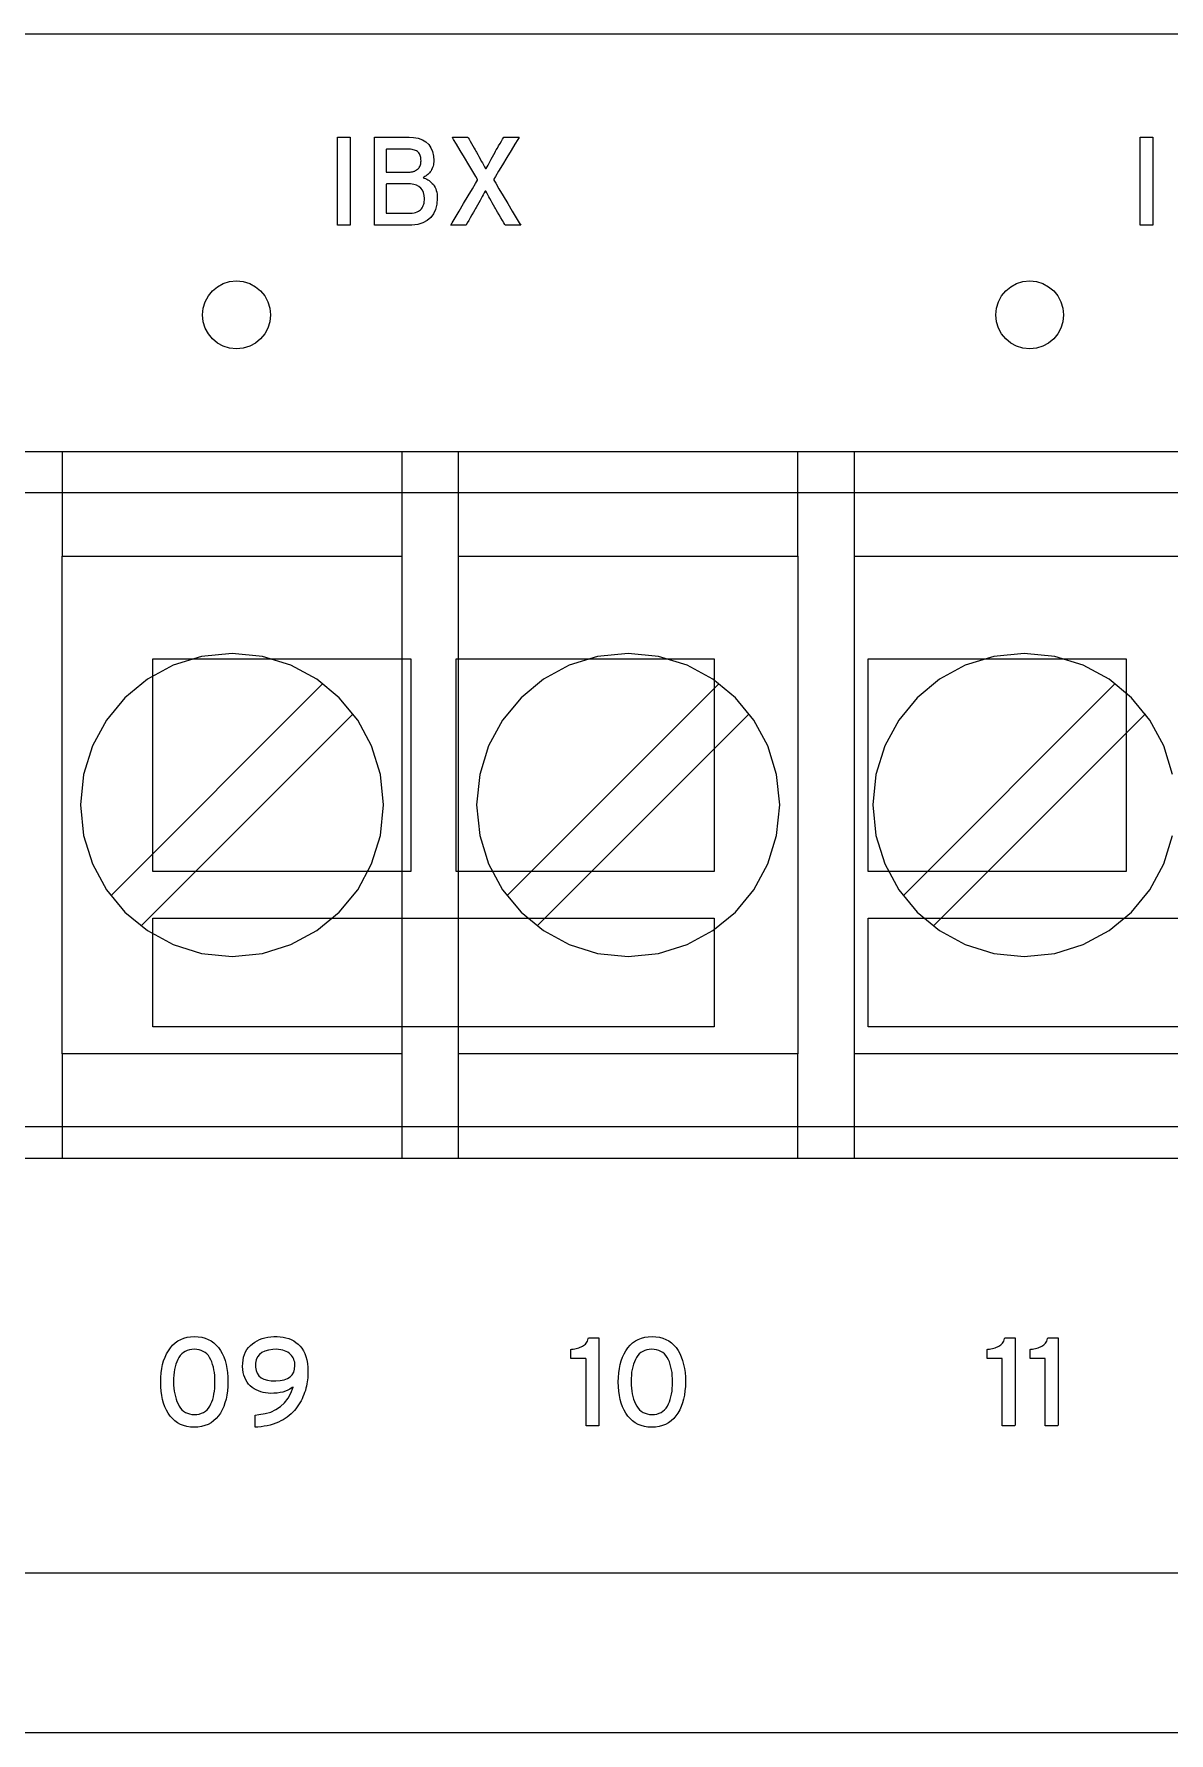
# Model space of a CAD drawing. Extents: x 1 to 47.7, y 0.2 to 35.
# Drawn here: x 30.647 to 31.901, y 8.414 to 10.29 of the extents above; entities that cross this region are included whole.
import ezdxf

# ---------------------------------------------------------------- set-up
doc = ezdxf.new("R2010")
doc.units = 0
doc.header["$MEASUREMENT"] = 0
for name, color, linetype in [('1_1__SCREW_TERMINAL_BLOCK_', 7, 'CONTINUOUS'), ('1_2__CONNECTORIZED_RELAY__', 7, 'CONTINUOUS'), ('7_0_____DWG', 7, 'CONTINUOUS')]:
    doc.layers.add(name, color=color, linetype=linetype)

msp = doc.modelspace()

# ---------------------------------------------------------------- linework, layer by layer
at = {"layer": '1_1__SCREW_TERMINAL_BLOCK_'}
for points in [[(31.9295, 9.8285), (31.8322, 9.8285), (31.7296, 9.8285), (31.6223, 9.8285), (31.3973, 9.8285), (30.9278, 9.8285), (30.6962, 9.8285), (30.4755, 9.8285)], [(30.6787, 9.8285), (30.6787, 9.7135)], [(31.0537, 9.8285), (31.0537, 9.7135)], [(31.1163, 9.7135), (31.1163, 9.8285)], [(31.4913, 9.7135), (31.4913, 9.8285)], [(31.5538, 9.7135), (31.5538, 9.8285)], [(31.0537, 9.1636), (30.6787, 9.1636), (30.6787, 9.7135), (31.0537, 9.7135), (31.0537, 9.1636)], [(31.4913, 9.1636), (31.1163, 9.1636), (31.1163, 9.7135), (31.4913, 9.7135), (31.4913, 9.1636)], [(31.9288, 9.1636), (31.5538, 9.1636), (31.5538, 9.7135), (31.9288, 9.7135), (31.9288, 9.1636)], [(31.9051, 9.4723), (31.8954, 9.5037), (31.8799, 9.5321), (31.8595, 9.5569), (31.8348, 9.5774), (31.8064, 9.5928), (31.775, 9.6026), (31.7412, 9.606), (31.7075, 9.6026), (31.6761, 9.5928), (31.6477, 9.5774), (31.623, 9.5569), (31.6025, 9.5321), (31.5871, 9.5037), (31.5774, 9.4723), (31.574, 9.4386), (31.5774, 9.4049), (31.5871, 9.3734), (31.6025, 9.345), (31.623, 9.3202), (31.6477, 9.2998), (31.6761, 9.2843), (31.7075, 9.2745), (31.7412, 9.2711), (31.775, 9.2745), (31.8064, 9.2843), (31.8348, 9.2998), (31.8595, 9.3202), (31.8799, 9.345), (31.8954, 9.3734), (31.9051, 9.4049)], [(30.7323, 9.3383), (30.9666, 9.5726)], [(31.1698, 9.3383), (31.4041, 9.5726)], [(31.8416, 9.5726), (31.6074, 9.3383)], [(31, 9.5391), (30.7657, 9.3049)], [(31.4375, 9.5391), (31.2033, 9.3049)], [(31.6408, 9.3049), (31.8751, 9.5391)], [(30.6787, 9.1636), (30.6787, 9.0486)], [(31.0537, 9.1636), (31.0537, 9.0486)], [(31.1163, 9.0486), (31.1163, 9.1636)], [(31.4913, 9.0486), (31.4913, 9.1636)], [(31.5538, 9.0486), (31.5538, 9.1636)], [(30.4755, 9.0486), (30.6962, 9.0486), (30.9278, 9.0486), (31.3973, 9.0486), (31.6223, 9.0486), (31.7296, 9.0486), (31.8322, 9.0486), (31.9295, 9.0486)]]:
    msp.add_lwpolyline(points, dxfattribs=at)
for points in [[(31.0336, 9.4386), (31.0302, 9.4723), (31.0204, 9.5037), (31.005, 9.5321), (30.9846, 9.5569), (30.9598, 9.5774), (30.9313, 9.5928), (30.8999, 9.6026), (30.8662, 9.606), (30.8325, 9.6026), (30.8011, 9.5928), (30.7727, 9.5774), (30.7479, 9.5569), (30.7275, 9.5321), (30.712, 9.5037), (30.7023, 9.4723), (30.6989, 9.4386), (30.7023, 9.4049), (30.712, 9.3734), (30.7275, 9.345), (30.7479, 9.3202), (30.7727, 9.2998), (30.8011, 9.2843), (30.8325, 9.2745), (30.8662, 9.2711), (30.8999, 9.2745), (30.9313, 9.2843), (30.9598, 9.2998), (30.9846, 9.3202), (31.005, 9.345), (31.0204, 9.3734), (31.0302, 9.4049)], [(31.4711, 9.4386), (31.4677, 9.4723), (31.458, 9.5037), (31.4425, 9.5321), (31.4221, 9.5569), (31.3973, 9.5774), (31.3689, 9.5928), (31.3374, 9.6026), (31.3037, 9.606), (31.27, 9.6026), (31.2386, 9.5928), (31.2102, 9.5774), (31.1854, 9.5569), (31.165, 9.5321), (31.1496, 9.5037), (31.1398, 9.4723), (31.1364, 9.4386), (31.1398, 9.4049), (31.1496, 9.3734), (31.165, 9.345), (31.1854, 9.3202), (31.2102, 9.2998), (31.2386, 9.2843), (31.27, 9.2745), (31.3037, 9.2711), (31.3374, 9.2745), (31.3689, 9.2843), (31.3973, 9.2998), (31.4221, 9.3202), (31.4425, 9.345), (31.458, 9.3734), (31.4677, 9.4049)]]:
    msp.add_lwpolyline(points, close=True, dxfattribs=at)
at = {"layer": '1_2__CONNECTORIZED_RELAY__'}
for points in [[(31.9688, 9.7834), (31.8431, 9.7834), (31.7086, 9.7834), (31.567, 9.7834), (31.2701, 9.7834), (30.9672, 9.7834), (30.8182, 9.7834), (30.6733, 9.7834), (30.5343, 9.7834)], [(31.0638, 9.3651), (30.7788, 9.3651), (30.7788, 9.6001), (31.0638, 9.6001), (31.0638, 9.3651)], [(31.3988, 9.3651), (31.1138, 9.3651), (31.1138, 9.6001), (31.3988, 9.6001), (31.3988, 9.3651)], [(31.8538, 9.3651), (31.5688, 9.3651), (31.5688, 9.6001), (31.8538, 9.6001), (31.8538, 9.3651)], [(31.3988, 9.1934), (30.7788, 9.1934), (30.7788, 9.3134), (31.3988, 9.3134), (31.3988, 9.1934)], [(32.1888, 9.1934), (31.5688, 9.1934), (31.5688, 9.3134), (32.1888, 9.3134), (32.1888, 9.1934)], [(30.6108, 9.0834), (30.9077, 9.0834), (31.2105, 9.0834), (31.3595, 9.0834), (31.5044, 9.0834), (31.6434, 9.0834), (31.7747, 9.0834), (31.8962, 9.0834), (32.0064, 9.0834)]]:
    msp.add_lwpolyline(points, dxfattribs=at)
at = {"layer": '7_0_____DWG'}
for points in [[(28.5053, 10.2901), (28.637, 10.2901), (28.7713, 10.2901), (28.9082, 10.2901), (29.0475, 10.2901), (29.1891, 10.2901), (29.333, 10.2901), (29.4789, 10.2901), (29.6269, 10.2901), (29.7768, 10.2901), (29.9285, 10.2901), (30.0818, 10.2901), (30.2368, 10.2901), (30.3933, 10.2901), (30.5512, 10.2901), (30.7104, 10.2901), (30.8708, 10.2901), (31.0322, 10.2901), (31.1947, 10.2901), (31.358, 10.2901), (31.6869, 10.2901), (32.0181, 10.2901)], [(30.9827, 10.0789), (30.9827, 10.176), (30.9968, 10.176), (30.9968, 10.0789), (30.9827, 10.0789)], [(31.8692, 10.0789), (31.8692, 10.176), (31.8833, 10.176), (31.8833, 10.0789), (31.8692, 10.0789)], [(32.0181, 8.5901), (31.6869, 8.5901), (31.358, 8.5901), (31.1947, 8.5901), (31.0322, 8.5901), (30.8708, 8.5901), (30.7104, 8.5901), (30.5512, 8.5901), (30.3933, 8.5901), (30.2368, 8.5901), (30.0818, 8.5901), (29.9285, 8.5901), (29.7768, 8.5901), (29.6269, 8.5901), (29.4789, 8.5901), (29.333, 8.5901), (29.1891, 8.5901), (29.0475, 8.5901), (28.9082, 8.5901), (28.7713, 8.5901), (28.637, 8.5901), (28.5053, 8.5901)], [(32.0532, 8.4136), (31.8618, 8.4136), (31.6718, 8.4136), (31.4833, 8.4136), (31.2963, 8.4136), (31.111, 8.4136), (30.9275, 8.4136), (30.7458, 8.4136), (30.5661, 8.4136)]]:
    msp.add_lwpolyline(points, dxfattribs=at)
for points in [[(31.0929, 10.1087), (31.0924, 10.1021), (31.0911, 10.0964), (31.0888, 10.0914), (31.0857, 10.0873), (31.0818, 10.084), (31.0769, 10.0815), (31.0713, 10.0798), (31.0647, 10.079), (31.0605, 10.0789), (31.0579, 10.0789), (31.0533, 10.0789), (31.0474, 10.0789), (31.041, 10.0789), (31.0346, 10.0789), (31.0291, 10.0789), (31.0251, 10.0789), (31.0234, 10.0789), (31.0234, 10.0818), (31.0234, 10.091), (31.0234, 10.1046), (31.0234, 10.1208), (31.0234, 10.1378), (31.0234, 10.1536), (31.0234, 10.1664), (31.0234, 10.1744), (31.0235, 10.176), (31.0259, 10.176), (31.0304, 10.176), (31.0364, 10.176), (31.0431, 10.176), (31.0497, 10.176), (31.0556, 10.176), (31.0599, 10.176), (31.062, 10.176), (31.0666, 10.1758), (31.0719, 10.1749), (31.0765, 10.1733), (31.0803, 10.1711), (31.0835, 10.1681), (31.0859, 10.1645), (31.0877, 10.1602), (31.0887, 10.1552), (31.0891, 10.1504), (31.089, 10.1488), (31.0888, 10.1472), (31.0886, 10.1457), (31.0883, 10.1442), (31.0878, 10.1428), (31.0873, 10.1415), (31.0867, 10.1403), (31.086, 10.1391), (31.0852, 10.138), (31.0844, 10.1369), (31.0835, 10.136), (31.0825, 10.135), (31.0815, 10.1342), (31.0805, 10.1334), (31.0793, 10.1326), (31.0782, 10.1319), (31.0772, 10.1313), (31.0786, 10.1309), (31.08, 10.1304), (31.0813, 10.1298), (31.0826, 10.129), (31.0838, 10.1282), (31.0851, 10.1272), (31.0863, 10.1262), (31.0874, 10.125), (31.0886, 10.1237), (31.0896, 10.1222), (31.0904, 10.1207), (31.0912, 10.119), (31.0918, 10.1172), (31.0923, 10.1152), (31.0926, 10.1132), (31.0929, 10.111)], [(31.1678, 10.0789), (31.1674, 10.0795), (31.1664, 10.0814), (31.1648, 10.084), (31.163, 10.0871), (31.1612, 10.0903), (31.1594, 10.0933), (31.158, 10.0958), (31.1571, 10.0974), (31.1565, 10.0984), (31.1551, 10.101), (31.1537, 10.1035), (31.1523, 10.1059), (31.1511, 10.1082), (31.1499, 10.1104), (31.1487, 10.1125), (31.1477, 10.1146), (31.1467, 10.1165), (31.1457, 10.1165), (31.1448, 10.1146), (31.1437, 10.1126), (31.1426, 10.1105), (31.1414, 10.1083), (31.1401, 10.106), (31.1388, 10.1036), (31.1374, 10.101), (31.1358, 10.0984), (31.1352, 10.0974), (31.1343, 10.0958), (31.1329, 10.0933), (31.1312, 10.0903), (31.1294, 10.0871), (31.1276, 10.084), (31.1261, 10.0814), (31.1251, 10.0795), (31.1247, 10.0789), (31.1241, 10.0789), (31.1224, 10.0789), (31.12, 10.0789), (31.1172, 10.0789), (31.1143, 10.0789), (31.1116, 10.0789), (31.1094, 10.0789), (31.1079, 10.0789), (31.1077, 10.079), (31.1093, 10.0816), (31.1125, 10.0871), (31.117, 10.0945), (31.122, 10.1028), (31.1271, 10.1113), (31.1317, 10.119), (31.1353, 10.1251), (31.1374, 10.1285), (31.1374, 10.1294), (31.1355, 10.1326), (31.1321, 10.1383), (31.1278, 10.1455), (31.123, 10.1535), (31.1183, 10.1614), (31.1141, 10.1683), (31.111, 10.1734), (31.1096, 10.1759), (31.1098, 10.176), (31.1113, 10.176), (31.1136, 10.176), (31.1163, 10.176), (31.1193, 10.176), (31.1221, 10.176), (31.1245, 10.176), (31.1262, 10.176), (31.1268, 10.176), (31.1272, 10.1755), (31.128, 10.174), (31.1293, 10.1718), (31.1307, 10.1692), (31.1322, 10.1665), (31.1336, 10.164), (31.1348, 10.162), (31.1355, 10.1607), (31.1361, 10.1597), (31.1376, 10.1571), (31.1389, 10.1546), (31.1403, 10.1522), (31.1415, 10.1498), (31.1427, 10.1476), (31.1439, 10.1455), (31.145, 10.1434), (31.146, 10.1414), (31.1469, 10.1414), (31.1479, 10.1433), (31.149, 10.1453), (31.1501, 10.1475), (31.1513, 10.1497), (31.1525, 10.152), (31.1539, 10.1545), (31.1553, 10.157), (31.1568, 10.1597), (31.1573, 10.1607), (31.1581, 10.162), (31.1593, 10.164), (31.1607, 10.1665), (31.1622, 10.1692), (31.1637, 10.1718), (31.165, 10.174), (31.1659, 10.1755), (31.1662, 10.176), (31.1668, 10.176), (31.1684, 10.176), (31.1708, 10.176), (31.1736, 10.176), (31.1765, 10.176), (31.1793, 10.176), (31.1815, 10.176), (31.1829, 10.176), (31.1832, 10.1759), (31.1817, 10.1734), (31.1786, 10.1683), (31.1745, 10.1614), (31.1698, 10.1536), (31.165, 10.1456), (31.1606, 10.1384), (31.1573, 10.1328), (31.1553, 10.1296), (31.1553, 10.1286), (31.1574, 10.1252), (31.161, 10.1191), (31.1657, 10.1114), (31.1708, 10.1029), (31.1758, 10.0945), (31.1802, 10.0871), (31.1835, 10.0816), (31.1851, 10.079), (31.1848, 10.0789), (31.1834, 10.0789), (31.1811, 10.0789), (31.1783, 10.0789), (31.1754, 10.0789), (31.1725, 10.0789), (31.1701, 10.0789), (31.1684, 10.0789)], [(31.075, 10.15), (31.0749, 10.1513), (31.0748, 10.1525), (31.0746, 10.1536), (31.0743, 10.1548), (31.074, 10.1558), (31.0736, 10.1568), (31.0731, 10.1578), (31.0725, 10.1587), (31.0718, 10.1596), (31.0709, 10.1603), (31.0699, 10.1609), (31.0689, 10.1614), (31.0677, 10.1619), (31.0664, 10.1622), (31.065, 10.1625), (31.0635, 10.1627), (31.0619, 10.1628), (31.0609, 10.1628), (31.0584, 10.1628), (31.0547, 10.1628), (31.0504, 10.1628), (31.046, 10.1628), (31.0419, 10.1628), (31.0387, 10.1628), (31.0369, 10.1628), (31.0366, 10.1625), (31.0366, 10.1607), (31.0366, 10.1575), (31.0366, 10.1535), (31.0366, 10.1491), (31.0366, 10.1448), (31.0366, 10.1411), (31.0366, 10.1385), (31.0366, 10.1376), (31.0376, 10.1376), (31.0402, 10.1376), (31.0439, 10.1376), (31.0482, 10.1376), (31.0526, 10.1376), (31.0566, 10.1376), (31.0598, 10.1376), (31.0617, 10.1376), (31.0623, 10.1376), (31.0631, 10.1376), (31.0639, 10.1377), (31.0647, 10.1378), (31.0654, 10.1379), (31.0661, 10.1381), (31.0667, 10.1383), (31.0674, 10.1385), (31.068, 10.1387), (31.0685, 10.139), (31.069, 10.1393), (31.0696, 10.1396), (31.0701, 10.1399), (31.0705, 10.1402), (31.071, 10.1406), (31.0714, 10.1409), (31.0718, 10.1413), (31.0724, 10.1419), (31.073, 10.1428), (31.0735, 10.1437), (31.0739, 10.1446), (31.0743, 10.1456), (31.0746, 10.1466), (31.0748, 10.1477), (31.0749, 10.1488)], [(31.0788, 10.1083), (31.0785, 10.1118), (31.0778, 10.115), (31.0766, 10.1177), (31.0749, 10.1199), (31.0727, 10.1217), (31.0701, 10.1231), (31.067, 10.1239), (31.0635, 10.1244), (31.0617, 10.1244), (31.0595, 10.1244), (31.056, 10.1244), (31.0517, 10.1244), (31.0471, 10.1244), (31.0428, 10.1244), (31.0393, 10.1244), (31.0371, 10.1244), (31.0366, 10.1243), (31.0366, 10.1222), (31.0366, 10.1183), (31.0366, 10.1131), (31.0366, 10.1073), (31.0366, 10.1017), (31.0366, 10.0968), (31.0366, 10.0934), (31.0366, 10.0921), (31.0376, 10.0921), (31.0403, 10.0921), (31.0441, 10.0921), (31.0485, 10.0921), (31.0529, 10.0921), (31.057, 10.0921), (31.0601, 10.0921), (31.0617, 10.0921), (31.0632, 10.0922), (31.0653, 10.0923), (31.0672, 10.0926), (31.069, 10.093), (31.0706, 10.0936), (31.072, 10.0943), (31.0733, 10.0951), (31.0744, 10.096), (31.0754, 10.0971), (31.0762, 10.0982), (31.0769, 10.0994), (31.0775, 10.1006), (31.078, 10.102), (31.0784, 10.1034), (31.0786, 10.105), (31.0788, 10.1066)], [(30.9087, 9.9798), (30.9079, 9.9723), (30.9057, 9.9652), (30.9023, 9.9589), (30.8977, 9.9533), (30.8921, 9.9487), (30.8858, 9.9453), (30.8787, 9.9431), (30.8712, 9.9423), (30.8636, 9.9431), (30.8566, 9.9453), (30.8502, 9.9487), (30.8447, 9.9533), (30.8401, 9.9589), (30.8366, 9.9652), (30.8344, 9.9723), (30.8337, 9.9798), (30.8344, 9.9874), (30.8366, 9.9944), (30.8401, 10.0008), (30.8447, 10.0063), (30.8502, 10.0109), (30.8566, 10.0144), (30.8636, 10.0166), (30.8712, 10.0173), (30.8787, 10.0166), (30.8858, 10.0144), (30.8921, 10.0109), (30.8977, 10.0063), (30.9023, 10.0008), (30.9057, 9.9944), (30.9079, 9.9874)], [(31.7847, 9.9798), (31.7839, 9.9723), (31.7817, 9.9652), (31.7783, 9.9589), (31.7737, 9.9533), (31.7681, 9.9487), (31.7618, 9.9453), (31.7547, 9.9431), (31.7472, 9.9423), (31.7396, 9.9431), (31.7326, 9.9453), (31.7262, 9.9487), (31.7207, 9.9533), (31.7161, 9.9589), (31.7126, 9.9652), (31.7104, 9.9723), (31.7097, 9.9798), (31.7104, 9.9874), (31.7126, 9.9944), (31.7161, 10.0008), (31.7207, 10.0063), (31.7262, 10.0109), (31.7326, 10.0144), (31.7396, 10.0166), (31.7472, 10.0173), (31.7547, 10.0166), (31.7618, 10.0144), (31.7681, 10.0109), (31.7737, 10.0063), (31.7783, 10.0008), (31.7817, 9.9944), (31.7839, 9.9874)], [(30.8617, 8.8015), (30.8616, 8.7964), (30.8612, 8.7915), (30.8605, 8.7868), (30.8596, 8.7824), (30.8584, 8.7782), (30.857, 8.7742), (30.8553, 8.7705), (30.8534, 8.767), (30.8511, 8.7638), (30.8487, 8.7609), (30.8459, 8.7584), (30.843, 8.7563), (30.8398, 8.7545), (30.8363, 8.7531), (30.8326, 8.7521), (30.8286, 8.7515), (30.8244, 8.7512), (30.8203, 8.7515), (30.8163, 8.7521), (30.8127, 8.7531), (30.8092, 8.7545), (30.8061, 8.7562), (30.8031, 8.7584), (30.8004, 8.7608), (30.798, 8.7637), (30.7957, 8.7669), (30.7938, 8.7703), (30.7921, 8.774), (30.7907, 8.7779), (30.7895, 8.7821), (30.7886, 8.7865), (30.7879, 8.7912), (30.7876, 8.7961), (30.7874, 8.8013), (30.7876, 8.8064), (30.788, 8.8113), (30.7886, 8.816), (30.7895, 8.8205), (30.7907, 8.8247), (30.7922, 8.8286), (30.7939, 8.8324), (30.7959, 8.8358), (30.7981, 8.8391), (30.8006, 8.842), (30.8033, 8.8445), (30.8063, 8.8466), (30.8095, 8.8483), (30.8129, 8.8497), (30.8166, 8.8507), (30.8205, 8.8513), (30.8247, 8.8515), (30.8289, 8.8513), (30.8328, 8.8507), (30.8365, 8.8497), (30.84, 8.8483), (30.8432, 8.8466), (30.8461, 8.8445), (30.8488, 8.842), (30.8513, 8.8392), (30.8535, 8.836), (30.8554, 8.8326), (30.8571, 8.8289), (30.8585, 8.8249), (30.8596, 8.8207), (30.8605, 8.8163), (30.8612, 8.8116), (30.8616, 8.8067)], [(30.9501, 8.8128), (30.9501, 8.8105), (30.95, 8.8083), (30.9498, 8.806), (30.9495, 8.8038), (30.9492, 8.8014), (30.9488, 8.7991), (30.9484, 8.7968), (30.9478, 8.7944), (30.9472, 8.792), (30.9464, 8.7897), (30.9456, 8.7873), (30.9446, 8.785), (30.9436, 8.7827), (30.9424, 8.7805), (30.9411, 8.7782), (30.9398, 8.776), (30.9383, 8.7739), (30.9367, 8.7718), (30.9351, 8.7698), (30.9333, 8.7678), (30.9314, 8.766), (30.9294, 8.7643), (30.9272, 8.7626), (30.925, 8.761), (30.9226, 8.7596), (30.92, 8.7582), (30.9174, 8.7569), (30.9145, 8.7557), (30.9116, 8.7546), (30.9085, 8.7537), (30.9052, 8.7529), (30.9018, 8.7523), (30.8983, 8.7518), (30.8946, 8.7514), (30.8917, 8.7512), (30.8917, 8.752), (30.8917, 8.7535), (30.8917, 8.7555), (30.8917, 8.7578), (30.8917, 8.7601), (30.8917, 8.7622), (30.8917, 8.7639), (30.8917, 8.7648), (30.8957, 8.7652), (30.9027, 8.7663), (30.909, 8.7681), (30.9147, 8.7708), (30.9198, 8.7742), (30.9242, 8.7783), (30.9281, 8.7833), (30.9313, 8.789), (30.9339, 8.7955), (30.9325, 8.7951), (30.9302, 8.7935), (30.9277, 8.7922), (30.9251, 8.7911), (30.9222, 8.7902), (30.9192, 8.7895), (30.916, 8.789), (30.9125, 8.7888), (30.909, 8.7887), (30.9061, 8.7889), (30.9033, 8.7892), (30.9005, 8.7897), (30.8979, 8.7904), (30.8954, 8.7914), (30.893, 8.7925), (30.8907, 8.7938), (30.8884, 8.7953), (30.8863, 8.7971), (30.8844, 8.799), (30.8828, 8.8011), (30.8814, 8.8035), (30.8802, 8.8061), (30.8793, 8.8088), (30.8786, 8.8118), (30.8781, 8.815), (30.8779, 8.8184), (30.878, 8.822), (30.8784, 8.8254), (30.879, 8.8286), (30.88, 8.8316), (30.8812, 8.8344), (30.8827, 8.837), (30.8845, 8.8394), (30.8865, 8.8415), (30.8888, 8.8435), (30.8913, 8.8452), (30.8939, 8.8468), (30.8966, 8.8481), (30.8995, 8.8492), (30.9025, 8.8501), (30.9057, 8.8508), (30.909, 8.8512), (30.9125, 8.8515), (30.9161, 8.8515), (30.9195, 8.8513), (30.9227, 8.8508), (30.9258, 8.8502), (30.9288, 8.8492), (30.9316, 8.8481), (30.9343, 8.8466), (30.9368, 8.845), (30.9392, 8.8431), (30.9414, 8.841), (30.9434, 8.8385), (30.9451, 8.8357), (30.9466, 8.8327), (30.9478, 8.8293), (30.9488, 8.8256), (30.9495, 8.8216), (30.9499, 8.8174)], [(31.2572, 8.7528), (31.2572, 8.7556), (31.2572, 8.7632), (31.2572, 8.7741), (31.2572, 8.7868), (31.2572, 8.7998), (31.2572, 8.8118), (31.2572, 8.8212), (31.2572, 8.8266), (31.257, 8.8273), (31.2558, 8.8273), (31.2537, 8.8273), (31.251, 8.8273), (31.2481, 8.8273), (31.2453, 8.8273), (31.2428, 8.8273), (31.2411, 8.8273), (31.2405, 8.8273), (31.2405, 8.8277), (31.2405, 8.8287), (31.2405, 8.8302), (31.2405, 8.8319), (31.2405, 8.8336), (31.2405, 8.8353), (31.2405, 8.8365), (31.2405, 8.8372), (31.2414, 8.8374), (31.2431, 8.8376), (31.2447, 8.8379), (31.2463, 8.8382), (31.2478, 8.8386), (31.2492, 8.839), (31.2506, 8.8396), (31.252, 8.8402), (31.2533, 8.8408), (31.2544, 8.8415), (31.2555, 8.8423), (31.2565, 8.8432), (31.2574, 8.8442), (31.2581, 8.8453), (31.2588, 8.8465), (31.2593, 8.8478), (31.2597, 8.8492), (31.26, 8.85), (31.2608, 8.85), (31.2623, 8.85), (31.2641, 8.85), (31.2661, 8.85), (31.268, 8.85), (31.2697, 8.85), (31.2709, 8.85), (31.2713, 8.85), (31.2713, 8.8462), (31.2713, 8.8364), (31.2713, 8.8222), (31.2713, 8.8057), (31.2713, 8.7886), (31.2713, 8.7731), (31.2713, 8.7608), (31.2713, 8.7537), (31.2712, 8.7528), (31.2701, 8.7528), (31.2684, 8.7528), (31.2661, 8.7528), (31.2636, 8.7528), (31.2612, 8.7528), (31.2592, 8.7528), (31.2577, 8.7528)], [(31.3671, 8.8015), (31.3669, 8.7964), (31.3665, 8.7915), (31.3659, 8.7868), (31.365, 8.7824), (31.3638, 8.7782), (31.3624, 8.7742), (31.3607, 8.7705), (31.3587, 8.767), (31.3565, 8.7638), (31.354, 8.7609), (31.3513, 8.7584), (31.3484, 8.7563), (31.3451, 8.7545), (31.3417, 8.7531), (31.338, 8.7521), (31.334, 8.7515), (31.3298, 8.7512), (31.3256, 8.7515), (31.3217, 8.7521), (31.3181, 8.7531), (31.3146, 8.7545), (31.3114, 8.7562), (31.3085, 8.7584), (31.3058, 8.7608), (31.3033, 8.7637), (31.3011, 8.7669), (31.2992, 8.7703), (31.2975, 8.774), (31.2961, 8.7779), (31.2949, 8.7821), (31.294, 8.7865), (31.2933, 8.7912), (31.2929, 8.7961), (31.2928, 8.8013), (31.2929, 8.8064), (31.2933, 8.8113), (31.294, 8.816), (31.2949, 8.8205), (31.2961, 8.8247), (31.2976, 8.8286), (31.2993, 8.8324), (31.3013, 8.8358), (31.3035, 8.8391), (31.306, 8.842), (31.3087, 8.8445), (31.3117, 8.8466), (31.3149, 8.8483), (31.3183, 8.8497), (31.322, 8.8507), (31.3259, 8.8513), (31.3301, 8.8515), (31.3343, 8.8513), (31.3382, 8.8507), (31.3419, 8.8497), (31.3454, 8.8483), (31.3486, 8.8466), (31.3515, 8.8445), (31.3542, 8.842), (31.3567, 8.8392), (31.3588, 8.836), (31.3608, 8.8326), (31.3624, 8.8289), (31.3639, 8.8249), (31.365, 8.8207), (31.3659, 8.8163), (31.3666, 8.8116), (31.3669, 8.8067)], [(31.7169, 8.7528), (31.7169, 8.7556), (31.7169, 8.7632), (31.7169, 8.7741), (31.7169, 8.7868), (31.7169, 8.7998), (31.7169, 8.8118), (31.7169, 8.8212), (31.7169, 8.8266), (31.7168, 8.8273), (31.7156, 8.8273), (31.7135, 8.8273), (31.7108, 8.8273), (31.7079, 8.8273), (31.705, 8.8273), (31.7026, 8.8273), (31.7009, 8.8273), (31.7002, 8.8273), (31.7002, 8.8277), (31.7002, 8.8287), (31.7002, 8.8302), (31.7002, 8.8319), (31.7002, 8.8336), (31.7002, 8.8353), (31.7002, 8.8365), (31.7002, 8.8372), (31.7011, 8.8374), (31.7028, 8.8376), (31.7044, 8.8379), (31.706, 8.8382), (31.7075, 8.8386), (31.709, 8.839), (31.7104, 8.8396), (31.7117, 8.8402), (31.713, 8.8408), (31.7142, 8.8415), (31.7153, 8.8423), (31.7162, 8.8432), (31.7171, 8.8442), (31.7178, 8.8453), (31.7185, 8.8465), (31.719, 8.8478), (31.7195, 8.8492), (31.7198, 8.85), (31.7206, 8.85), (31.722, 8.85), (31.7239, 8.85), (31.7259, 8.85), (31.7278, 8.85), (31.7295, 8.85), (31.7306, 8.85), (31.7311, 8.85), (31.7311, 8.8462), (31.7311, 8.8364), (31.7311, 8.8222), (31.7311, 8.8057), (31.7311, 8.7886), (31.7311, 8.7731), (31.7311, 8.7608), (31.7311, 8.7537), (31.7309, 8.7528), (31.7299, 8.7528), (31.7281, 8.7528), (31.7258, 8.7528), (31.7234, 8.7528), (31.721, 8.7528), (31.7189, 8.7528), (31.7175, 8.7528)], [(31.7644, 8.7528), (31.7644, 8.7556), (31.7644, 8.7632), (31.7644, 8.7741), (31.7644, 8.7868), (31.7644, 8.7998), (31.7644, 8.8118), (31.7644, 8.8212), (31.7644, 8.8266), (31.7643, 8.8273), (31.763, 8.8273), (31.7609, 8.8273), (31.7583, 8.8273), (31.7553, 8.8273), (31.7525, 8.8273), (31.7501, 8.8273), (31.7484, 8.8273), (31.7477, 8.8273), (31.7477, 8.8277), (31.7477, 8.8287), (31.7477, 8.8302), (31.7477, 8.8319), (31.7477, 8.8336), (31.7477, 8.8353), (31.7477, 8.8365), (31.7477, 8.8372), (31.7486, 8.8374), (31.7503, 8.8376), (31.7519, 8.8379), (31.7535, 8.8382), (31.755, 8.8386), (31.7565, 8.839), (31.7579, 8.8396), (31.7592, 8.8402), (31.7605, 8.8408), (31.7617, 8.8415), (31.7627, 8.8423), (31.7637, 8.8432), (31.7646, 8.8442), (31.7653, 8.8453), (31.766, 8.8465), (31.7665, 8.8478), (31.7669, 8.8492), (31.7672, 8.85), (31.7681, 8.85), (31.7695, 8.85), (31.7713, 8.85), (31.7733, 8.85), (31.7753, 8.85), (31.7769, 8.85), (31.7781, 8.85), (31.7785, 8.85), (31.7785, 8.8462), (31.7785, 8.8364), (31.7785, 8.8222), (31.7785, 8.8057), (31.7785, 8.7886), (31.7785, 8.7731), (31.7785, 8.7608), (31.7785, 8.7537), (31.7784, 8.7528), (31.7774, 8.7528), (31.7756, 8.7528), (31.7733, 8.7528), (31.7708, 8.7528), (31.7684, 8.7528), (31.7664, 8.7528), (31.765, 8.7528)], [(30.8474, 8.8013), (30.8474, 8.8049), (30.8471, 8.8084), (30.8468, 8.8117), (30.8463, 8.8148), (30.8456, 8.8178), (30.8448, 8.8207), (30.8439, 8.8234), (30.8428, 8.8259), (30.8415, 8.8283), (30.8401, 8.8304), (30.8384, 8.8323), (30.8366, 8.8338), (30.8345, 8.8351), (30.8323, 8.8361), (30.8299, 8.8368), (30.8272, 8.8372), (30.8244, 8.8374), (30.8217, 8.8373), (30.8191, 8.8368), (30.8167, 8.8361), (30.8145, 8.8351), (30.8125, 8.8339), (30.8106, 8.8323), (30.809, 8.8305), (30.8076, 8.8284), (30.8063, 8.8261), (30.8052, 8.8236), (30.8042, 8.8209), (30.8034, 8.8181), (30.8028, 8.8151), (30.8023, 8.812), (30.8019, 8.8087), (30.8017, 8.8052), (30.8017, 8.8015), (30.8017, 8.7979), (30.802, 8.7945), (30.8023, 8.7912), (30.8029, 8.7881), (30.8036, 8.7851), (30.8044, 8.7823), (30.8054, 8.7796), (30.8066, 8.7771), (30.8078, 8.7747), (30.8093, 8.7725), (30.8109, 8.7707), (30.8128, 8.7691), (30.8148, 8.7677), (30.817, 8.7667), (30.8194, 8.766), (30.8219, 8.7655), (30.8247, 8.7653), (30.8275, 8.7655), (30.8301, 8.7659), (30.8325, 8.7667), (30.8347, 8.7677), (30.8368, 8.769), (30.8386, 8.7706), (30.8402, 8.7725), (30.8417, 8.7746), (30.8429, 8.777), (30.844, 8.7794), (30.8449, 8.7821), (30.8457, 8.7849), (30.8463, 8.7878), (30.8468, 8.791), (30.8472, 8.7942), (30.8474, 8.7977)], [(30.9357, 8.8196), (30.9357, 8.8214), (30.9354, 8.8231), (30.935, 8.8247), (30.9345, 8.8263), (30.9337, 8.8278), (30.9329, 8.8292), (30.9318, 8.8306), (30.9306, 8.8319), (30.9293, 8.8331), (30.9277, 8.8341), (30.926, 8.8351), (30.9242, 8.8358), (30.9222, 8.8364), (30.92, 8.8369), (30.9177, 8.8372), (30.9152, 8.8374), (30.9111, 8.8373), (30.9065, 8.8366), (30.9025, 8.8354), (30.8991, 8.8338), (30.8964, 8.8316), (30.8944, 8.8289), (30.893, 8.8256), (30.8923, 8.8219), (30.8922, 8.8178), (30.8928, 8.8141), (30.8941, 8.8109), (30.8959, 8.8082), (30.8984, 8.806), (30.9015, 8.8043), (30.9053, 8.8032), (30.9096, 8.8026), (30.9146, 8.8024), (30.9195, 8.8028), (30.9237, 8.8037), (30.9273, 8.805), (30.9303, 8.8069), (30.9326, 8.8093), (30.9343, 8.8122), (30.9353, 8.8156)], [(31.3528, 8.8013), (31.3528, 8.8049), (31.3525, 8.8084), (31.3522, 8.8117), (31.3517, 8.8148), (31.351, 8.8178), (31.3502, 8.8207), (31.3493, 8.8234), (31.3482, 8.8259), (31.3469, 8.8283), (31.3454, 8.8304), (31.3438, 8.8323), (31.3419, 8.8338), (31.3399, 8.8351), (31.3377, 8.8361), (31.3352, 8.8368), (31.3326, 8.8372), (31.3298, 8.8374), (31.327, 8.8373), (31.3245, 8.8368), (31.3221, 8.8361), (31.3199, 8.8351), (31.3179, 8.8339), (31.316, 8.8323), (31.3144, 8.8305), (31.313, 8.8284), (31.3117, 8.8261), (31.3106, 8.8236), (31.3096, 8.8209), (31.3088, 8.8181), (31.3081, 8.8151), (31.3076, 8.812), (31.3073, 8.8087), (31.3071, 8.8052), (31.307, 8.8015), (31.3071, 8.7979), (31.3074, 8.7945), (31.3077, 8.7912), (31.3083, 8.7881), (31.309, 8.7851), (31.3098, 8.7823), (31.3108, 8.7796), (31.3119, 8.7771), (31.3132, 8.7747), (31.3147, 8.7725), (31.3163, 8.7707), (31.3181, 8.7691), (31.3202, 8.7677), (31.3224, 8.7667), (31.3247, 8.766), (31.3273, 8.7655), (31.3301, 8.7653), (31.3329, 8.7655), (31.3355, 8.7659), (31.3379, 8.7667), (31.3401, 8.7677), (31.3422, 8.769), (31.344, 8.7706), (31.3456, 8.7725), (31.3471, 8.7746), (31.3483, 8.777), (31.3493, 8.7794), (31.3503, 8.7821), (31.351, 8.7849), (31.3517, 8.7878), (31.3522, 8.791), (31.3525, 8.7942), (31.3528, 8.7977)]]:
    msp.add_lwpolyline(points, close=True, dxfattribs=at)

doc.saveas('drawing.dxf')
